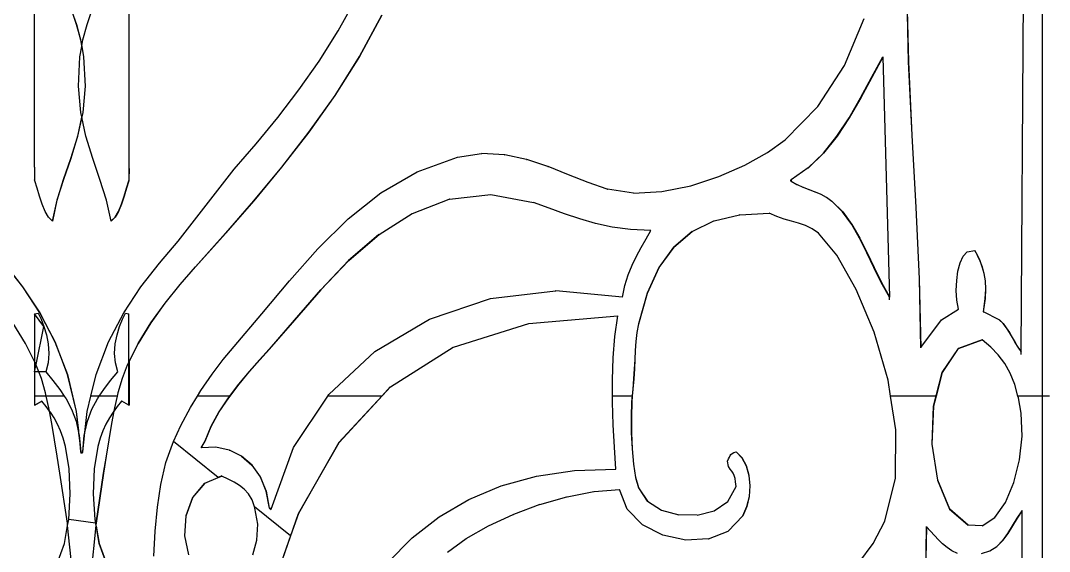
# Model space of a CAD drawing. Header units: inches. Extents: x -343 to 13887, y -13069 to -746.
# Drawn here: x 3685.13 to 3701.13, y -9214.29 to -9206.04 of the extents above; entities that cross this region are included whole.
import ezdxf

# ---------------------------------------------------------------- set-up
doc = ezdxf.new("R2010")
doc.units = ezdxf.units.IN
doc.header["$LTSCALE"] = 17
doc.header["$MEASUREMENT"] = 0
doc.layers.add('OUTLINE', color=1, linetype='Continuous', lineweight=25)

msp = doc.modelspace()

# ---------------------------------------------------------------- linework, layer by layer
for p, q in [((3700.684, -9211.187), (3700.743, -9202.939)), ((3698.905, -9205.552), (3698.932, -9206.686)), ((3698.935, -9206.686), (3698.908, -9205.552)), ((3690.064, -9206.202), (3690.337, -9205.704)), ((3685.341, -9208.317), (3685.341, -9205.771)), ((3685.919, -9205.885), (3685.994, -9206.103)), ((3685.996, -9206.103), (3685.921, -9205.885)), ((3686.161, -9206.103), (3686.236, -9205.885)), ((3686.808, -9205.781), (3686.808, -9208.512)), ((3686.817, -9208.317), (3686.816, -9205.771)), ((3690.743, -9205.96), (3690.394, -9206.6)), ((3690.397, -9206.6), (3690.746, -9205.96)), ((3697.939, -9206.741), (3698.245, -9206.01)), ((3685.994, -9206.103), (3685.996, -9206.103)), ((3685.994, -9206.103), (3686.059, -9206.341)), ((3686.062, -9206.341), (3685.996, -9206.103)), ((3686.096, -9206.341), (3686.161, -9206.103)), ((3689.768, -9206.674), (3690.064, -9206.202)), ((3686.059, -9206.341), (3686.062, -9206.341)), ((3686.059, -9206.341), (3686.077, -9206.446)), ((3686.079, -9206.438), (3686.062, -9206.341)), ((3686.079, -9206.438), (3686.096, -9206.341)), ((3686.049, -9206.608), (3686.077, -9206.446)), ((3686.077, -9206.446), (3686.079, -9206.438)), ((3686.077, -9206.446), (3686.106, -9206.608)), ((3686.025, -9207.064), (3686.049, -9206.608)), ((3686.106, -9206.608), (3686.129, -9207.064)), ((3689.454, -9207.122), (3689.768, -9206.674)), ((3690.394, -9206.6), (3690.013, -9207.205)), ((3690.016, -9207.205), (3690.397, -9206.6)), ((3690.394, -9206.6), (3690.397, -9206.6)), ((3698.36, -9206.926), (3698.534, -9206.608)), ((3698.534, -9206.613), (3698.362, -9206.926)), ((3698.534, -9206.608), (3698.535, -9206.611)), ((3698.535, -9206.611), (3698.534, -9206.613)), ((3698.534, -9206.613), (3698.636, -9210.334)), ((3698.535, -9206.611), (3698.535, -9206.612)), ((3698.932, -9206.686), (3698.935, -9206.686)), ((3698.932, -9206.686), (3698.986, -9207.822)), ((3698.989, -9207.822), (3698.935, -9206.686)), ((3697.522, -9207.377), (3697.939, -9206.741)), ((3698.187, -9207.244), (3698.36, -9206.926)), ((3698.362, -9206.926), (3698.19, -9207.244)), ((3698.36, -9206.926), (3698.362, -9206.926)), ((3686.063, -9207.472), (3686.025, -9207.064)), ((3686.129, -9207.064), (3686.092, -9207.472)), ((3689.126, -9207.549), (3689.454, -9207.122)), ((3690.013, -9207.205), (3689.608, -9207.778)), ((3689.611, -9207.778), (3690.016, -9207.205)), ((3690.013, -9207.205), (3690.016, -9207.205)), ((3698.009, -9207.552), (3698.187, -9207.244)), ((3698.19, -9207.244), (3698.012, -9207.552)), ((3698.187, -9207.244), (3698.19, -9207.244)), ((3686.077, -9207.538), (3686.063, -9207.472)), ((3686.092, -9207.472), (3686.077, -9207.538)), ((3697.018, -9207.894), (3697.522, -9207.377)), ((3686.077, -9207.538), (3686.011, -9207.842)), ((3686.014, -9207.842), (3686.079, -9207.545)), ((3686.079, -9207.545), (3686.077, -9207.538)), ((3686.143, -9207.842), (3686.079, -9207.545)), ((3688.789, -9207.958), (3689.126, -9207.549)), ((3697.819, -9207.842), (3698.009, -9207.552)), ((3698.012, -9207.552), (3697.822, -9207.842)), ((3698.009, -9207.552), (3698.012, -9207.552)), ((3689.608, -9207.778), (3689.185, -9208.323)), ((3689.188, -9208.323), (3689.611, -9207.778)), ((3689.608, -9207.778), (3689.611, -9207.778)), ((3698.986, -9207.822), (3698.989, -9207.822)), ((3698.986, -9207.822), (3699.048, -9208.949)), ((3699.051, -9208.949), (3698.989, -9207.822)), ((3686.011, -9207.842), (3685.906, -9208.186)), ((3685.908, -9208.186), (3686.014, -9207.842)), ((3686.011, -9207.842), (3686.014, -9207.842)), ((3686.249, -9208.186), (3686.143, -9207.842)), ((3688.447, -9208.35), (3688.789, -9207.958)), ((3696.74, -9208.093), (3697.018, -9207.894)), ((3697.61, -9208.106), (3697.819, -9207.842)), ((3697.822, -9207.842), (3697.613, -9208.106)), ((3697.819, -9207.842), (3697.822, -9207.842)), ((3691.923, -9208.164), (3692.295, -9208.11)), ((3692.295, -9208.11), (3692.298, -9208.11)), ((3692.652, -9208.129), (3692.298, -9208.11)), ((3692.652, -9208.129), (3692.655, -9208.129)), ((3692.996, -9208.203), (3692.655, -9208.129)), ((3696.388, -9208.29), (3696.74, -9208.093)), ((3697.375, -9208.333), (3697.61, -9208.106)), ((3697.613, -9208.106), (3697.377, -9208.333)), ((3697.61, -9208.106), (3697.613, -9208.106)), ((3685.906, -9208.186), (3685.793, -9208.513)), ((3685.796, -9208.513), (3685.908, -9208.186)), ((3685.906, -9208.186), (3685.908, -9208.186)), ((3686.361, -9208.513), (3686.249, -9208.186)), ((3691.291, -9208.392), (3691.923, -9208.164)), ((3692.996, -9208.203), (3692.999, -9208.203)), ((3693.326, -9208.313), (3692.999, -9208.203)), ((3695.984, -9208.468), (3696.388, -9208.29)), ((3685.342, -9208.32), (3685.341, -9208.317)), ((3685.342, -9208.32), (3685.342, -9208.52)), ((3686.816, -9208.34), (3686.808, -9208.512)), ((3686.816, -9208.32), (3686.817, -9208.317)), ((3686.816, -9208.34), (3686.816, -9208.32)), ((3686.816, -9208.52), (3686.816, -9208.34)), ((3687.578, -9209.47), (3688.447, -9208.35)), ((3689.185, -9208.323), (3688.752, -9208.845)), ((3688.755, -9208.845), (3689.188, -9208.323)), ((3689.185, -9208.323), (3689.188, -9208.323)), ((3690.728, -9208.719), (3691.291, -9208.392)), ((3693.326, -9208.313), (3693.329, -9208.313)), ((3693.645, -9208.438), (3693.329, -9208.313)), ((3693.645, -9208.438), (3693.648, -9208.438)), ((3693.952, -9208.561), (3693.648, -9208.438)), ((3697.375, -9208.333), (3697.109, -9208.516)), ((3697.375, -9208.333), (3697.377, -9208.333)), ((3685.347, -9208.533), (3685.342, -9208.52)), ((3685.382, -9208.65), (3685.347, -9208.533)), ((3685.793, -9208.513), (3685.692, -9208.834)), ((3685.695, -9208.834), (3685.796, -9208.513)), ((3685.793, -9208.513), (3685.796, -9208.513)), ((3686.463, -9208.834), (3686.361, -9208.513)), ((3686.807, -9208.536), (3686.772, -9208.65)), ((3686.775, -9208.65), (3686.811, -9208.533)), ((3686.807, -9208.536), (3686.808, -9208.533)), ((3686.808, -9208.512), (3686.808, -9208.523)), ((3686.808, -9208.533), (3686.816, -9208.52)), ((3686.808, -9208.523), (3686.808, -9208.533)), ((3686.811, -9208.533), (3686.808, -9208.533)), ((3686.811, -9208.533), (3686.816, -9208.52)), ((3693.952, -9208.561), (3693.955, -9208.561)), ((3694.249, -9208.661), (3693.955, -9208.561)), ((3695.099, -9208.701), (3695.547, -9208.61)), ((3695.547, -9208.61), (3695.984, -9208.468)), ((3697.106, -9208.537), (3697.106, -9208.516)), ((3697.106, -9208.516), (3697.109, -9208.516)), ((3697.106, -9208.537), (3697.109, -9208.537)), ((3697.109, -9208.516), (3697.109, -9208.537)), ((3697.109, -9208.537), (3697.199, -9208.59)), ((3697.199, -9208.59), (3697.202, -9208.59)), ((3697.202, -9208.59), (3697.292, -9208.633)), ((3685.42, -9208.774), (3685.382, -9208.65)), ((3685.461, -9208.896), (3685.42, -9208.774)), ((3686.735, -9208.774), (3686.694, -9208.896)), ((3686.697, -9208.896), (3686.738, -9208.774)), ((3686.772, -9208.65), (3686.735, -9208.774)), ((3686.738, -9208.774), (3686.735, -9208.774)), ((3686.738, -9208.774), (3686.775, -9208.65)), ((3686.775, -9208.65), (3686.772, -9208.65)), ((3690.22, -9209.125), (3690.728, -9208.719)), ((3691.796, -9208.821), (3692.438, -9208.744)), ((3692.438, -9208.744), (3693.101, -9208.869)), ((3694.249, -9208.661), (3694.252, -9208.661)), ((3694.659, -9208.724), (3694.252, -9208.661)), ((3694.659, -9208.724), (3695.099, -9208.701)), ((3697.292, -9208.633), (3697.295, -9208.633)), ((3697.295, -9208.633), (3697.386, -9208.669)), ((3697.386, -9208.669), (3697.389, -9208.669)), ((3697.389, -9208.669), (3697.478, -9208.704)), ((3697.478, -9208.704), (3697.481, -9208.704)), ((3697.481, -9208.704), (3697.569, -9208.742)), ((3697.569, -9208.742), (3697.572, -9208.742)), ((3697.572, -9208.742), (3697.656, -9208.789)), ((3685.506, -9209.008), (3685.461, -9208.896)), ((3685.692, -9208.834), (3685.62, -9209.159)), ((3685.623, -9209.159), (3685.695, -9208.834)), ((3685.692, -9208.834), (3685.695, -9208.834)), ((3686.535, -9209.159), (3686.463, -9208.834)), ((3686.694, -9208.896), (3686.648, -9209.008)), ((3686.651, -9209.008), (3686.697, -9208.896)), ((3686.697, -9208.896), (3686.694, -9208.896)), ((3688.752, -9208.845), (3688.315, -9209.346)), ((3688.318, -9209.346), (3688.755, -9208.845)), ((3688.752, -9208.845), (3688.755, -9208.845)), ((3691.22, -9209.04), (3691.793, -9208.821)), ((3691.796, -9208.821), (3691.793, -9208.821)), ((3693.346, -9208.957), (3693.101, -9208.869)), ((3697.656, -9208.789), (3697.659, -9208.789)), ((3697.659, -9208.789), (3697.739, -9208.848)), ((3697.908, -9209.017), (3697.739, -9208.848)), ((3697.739, -9208.848), (3697.742, -9208.848)), ((3697.742, -9208.848), (3697.911, -9209.017)), ((3685.559, -9209.098), (3685.506, -9209.008)), ((3685.62, -9209.159), (3685.559, -9209.098)), ((3686.537, -9209.159), (3686.599, -9209.098)), ((3686.596, -9209.098), (3686.537, -9209.157)), ((3686.648, -9209.008), (3686.596, -9209.098)), ((3686.599, -9209.098), (3686.596, -9209.098)), ((3686.599, -9209.098), (3686.651, -9209.008)), ((3686.651, -9209.008), (3686.648, -9209.008)), ((3690.701, -9209.368), (3691.217, -9209.04)), ((3691.217, -9209.04), (3691.22, -9209.04)), ((3693.584, -9209.044), (3693.346, -9208.957)), ((3693.821, -9209.125), (3693.584, -9209.044)), ((3695.911, -9209.155), (3696.307, -9209.06)), ((3696.309, -9209.06), (3696.307, -9209.06)), ((3696.309, -9209.06), (3696.767, -9209.035)), ((3696.885, -9209.09), (3696.767, -9209.035)), ((3697, -9209.13), (3696.885, -9209.09)), ((3698.051, -9209.211), (3697.908, -9209.017)), ((3697.908, -9209.017), (3697.911, -9209.017)), ((3697.911, -9209.017), (3698.054, -9209.211)), ((3699.048, -9208.949), (3699.051, -9208.949)), ((3699.048, -9208.949), (3699.1, -9210.055)), ((3699.103, -9210.055), (3699.051, -9208.949)), ((3685.62, -9209.159), (3685.623, -9209.159)), ((3686.537, -9209.157), (3686.535, -9209.159)), ((3686.537, -9209.159), (3686.535, -9209.159)), ((3686.537, -9209.157), (3686.537, -9209.159)), ((3689.751, -9209.588), (3690.22, -9209.125)), ((3694.066, -9209.196), (3693.821, -9209.125)), ((3694.326, -9209.252), (3694.066, -9209.196)), ((3694.61, -9209.29), (3694.326, -9209.252)), ((3695.571, -9209.321), (3695.908, -9209.155)), ((3695.908, -9209.155), (3695.911, -9209.155)), ((3697.114, -9209.162), (3697, -9209.13)), ((3697.225, -9209.192), (3697.114, -9209.162)), ((3697.332, -9209.228), (3697.225, -9209.192)), ((3697.435, -9209.277), (3697.332, -9209.228)), ((3698.174, -9209.424), (3698.051, -9209.211)), ((3698.051, -9209.211), (3698.054, -9209.211)), ((3698.054, -9209.211), (3698.177, -9209.424)), ((3688.315, -9209.346), (3687.845, -9209.868)), ((3687.847, -9209.868), (3688.318, -9209.346)), ((3688.315, -9209.346), (3688.318, -9209.346)), ((3690.698, -9209.368), (3690.227, -9209.774)), ((3690.23, -9209.774), (3690.701, -9209.368)), ((3690.698, -9209.368), (3690.701, -9209.368)), ((3694.927, -9209.304), (3694.61, -9209.29)), ((3694.854, -9209.436), (3694.927, -9209.304)), ((3695.568, -9209.321), (3695.284, -9209.562)), ((3695.287, -9209.562), (3695.571, -9209.321)), ((3695.568, -9209.321), (3695.571, -9209.321)), ((3697.533, -9209.346), (3697.435, -9209.277)), ((3697.821, -9209.689), (3697.533, -9209.346)), ((3698.287, -9209.65), (3698.174, -9209.424)), ((3698.174, -9209.424), (3698.177, -9209.424)), ((3698.177, -9209.424), (3698.29, -9209.65)), ((3687.284, -9209.813), (3687.578, -9209.47)), ((3694.705, -9209.703), (3694.779, -9209.568)), ((3694.779, -9209.568), (3694.854, -9209.436)), ((3695.284, -9209.562), (3695.052, -9209.88)), ((3695.055, -9209.88), (3695.287, -9209.562)), ((3695.284, -9209.562), (3695.287, -9209.562)), ((3689.309, -9210.088), (3689.751, -9209.588)), ((3694.636, -9209.845), (3694.705, -9209.703)), ((3698.121, -9210.22), (3697.821, -9209.689)), ((3698.396, -9209.882), (3698.287, -9209.65)), ((3698.287, -9209.65), (3698.29, -9209.65)), ((3698.29, -9209.65), (3698.399, -9209.882)), ((3699.737, -9209.808), (3699.784, -9209.704)), ((3699.784, -9209.704), (3699.845, -9209.636)), ((3699.845, -9209.636), (3699.963, -9209.615)), ((3699.963, -9209.615), (3699.966, -9209.615)), ((3699.963, -9209.615), (3700.003, -9209.691)), ((3700.006, -9209.691), (3699.966, -9209.615)), ((3700.003, -9209.691), (3700.006, -9209.691)), ((3700.003, -9209.691), (3700.043, -9209.775)), ((3700.046, -9209.775), (3700.006, -9209.691)), ((3684.871, -9209.813), (3685.157, -9210.181)), ((3685.16, -9210.181), (3684.873, -9209.813)), ((3686.997, -9210.181), (3687.284, -9209.813)), ((3687.845, -9209.868), (3687.604, -9210.144)), ((3687.607, -9210.144), (3687.847, -9209.868)), ((3687.845, -9209.868), (3687.847, -9209.868)), ((3690.227, -9209.774), (3689.793, -9210.227)), ((3689.795, -9210.227), (3690.23, -9209.774)), ((3690.227, -9209.774), (3690.23, -9209.774)), ((3694.573, -9209.996), (3694.636, -9209.845)), ((3695.052, -9209.88), (3694.87, -9210.277)), ((3694.873, -9210.277), (3695.055, -9209.88)), ((3695.052, -9209.88), (3695.055, -9209.88)), ((3698.51, -9210.115), (3698.396, -9209.882)), ((3698.396, -9209.882), (3698.399, -9209.882)), ((3698.399, -9209.882), (3698.513, -9210.115)), ((3699.703, -9209.938), (3699.737, -9209.808)), ((3700.043, -9209.775), (3700.046, -9209.775)), ((3700.043, -9209.775), (3700.079, -9209.869)), ((3700.081, -9209.869), (3700.046, -9209.775)), ((3700.079, -9209.869), (3700.081, -9209.869)), ((3700.079, -9209.869), (3700.107, -9209.974)), ((3700.11, -9209.974), (3700.081, -9209.869)), ((3694.522, -9210.161), (3694.573, -9209.996)), ((3699.1, -9210.055), (3699.103, -9210.055)), ((3699.1, -9210.055), (3699.123, -9211.129)), ((3699.126, -9211.126), (3699.103, -9210.055)), ((3699.683, -9210.085), (3699.703, -9209.938)), ((3700.107, -9209.974), (3700.11, -9209.974)), ((3700.107, -9209.974), (3700.127, -9210.09)), ((3700.129, -9210.09), (3700.11, -9209.974)), ((3685.157, -9210.181), (3685.425, -9210.585)), ((3685.16, -9210.181), (3685.157, -9210.181)), ((3685.428, -9210.585), (3685.16, -9210.181)), ((3686.73, -9210.585), (3686.997, -9210.181)), ((3687.604, -9210.144), (3687.371, -9210.434)), ((3687.373, -9210.434), (3687.607, -9210.144)), ((3687.604, -9210.144), (3687.607, -9210.144)), ((3688.879, -9210.601), (3689.309, -9210.088)), ((3694.485, -9210.341), (3694.522, -9210.161)), ((3698.398, -9210.885), (3698.121, -9210.22)), ((3698.636, -9210.339), (3698.51, -9210.115)), ((3698.51, -9210.115), (3698.513, -9210.115)), ((3698.513, -9210.115), (3698.636, -9210.334)), ((3699.677, -9210.239), (3699.683, -9210.085)), ((3700.133, -9210.219), (3700.125, -9210.362)), ((3700.127, -9210.09), (3700.129, -9210.09)), ((3700.127, -9210.09), (3700.133, -9210.219)), ((3700.128, -9210.362), (3700.136, -9210.219)), ((3700.136, -9210.219), (3700.129, -9210.09)), ((3700.133, -9210.219), (3700.136, -9210.219)), ((3689.793, -9210.227), (3689.384, -9210.697)), ((3689.387, -9210.697), (3689.795, -9210.227)), ((3689.793, -9210.227), (3689.795, -9210.227)), ((3691.486, -9210.682), (3692.434, -9210.364)), ((3692.434, -9210.364), (3693.445, -9210.245)), ((3693.445, -9210.245), (3693.448, -9210.245)), ((3693.448, -9210.245), (3693.446, -9210.245)), ((3694.485, -9210.341), (3693.448, -9210.245)), ((3694.87, -9210.277), (3694.735, -9210.756)), ((3694.738, -9210.756), (3694.873, -9210.277)), ((3694.87, -9210.277), (3694.873, -9210.277)), ((3698.636, -9210.334), (3698.636, -9210.339)), ((3698.637, -9210.341), (3698.636, -9210.339)), ((3698.637, -9210.383), (3698.637, -9210.341)), ((3699.687, -9210.389), (3699.677, -9210.239)), ((3700.125, -9210.362), (3700.095, -9210.569)), ((3700.098, -9210.569), (3700.128, -9210.362)), ((3700.125, -9210.362), (3700.128, -9210.362)), ((3687.371, -9210.434), (3687.151, -9210.738)), ((3687.154, -9210.738), (3687.373, -9210.434)), ((3687.371, -9210.434), (3687.373, -9210.434)), ((3699.447, -9210.694), (3699.712, -9210.528)), ((3699.712, -9210.528), (3699.687, -9210.389)), ((3685.489, -9210.798), (3685.342, -9210.599)), ((3685.342, -9210.599), (3685.342, -9211.34)), ((3685.342, -9210.599), (3685.348, -9210.599)), ((3685.348, -9210.599), (3685.399, -9210.59)), ((3685.399, -9210.59), (3685.445, -9210.683)), ((3685.428, -9210.585), (3685.425, -9210.585)), ((3685.425, -9210.585), (3685.661, -9211.036)), ((3685.664, -9211.036), (3685.428, -9210.585)), ((3685.445, -9210.683), (3685.489, -9210.798)), ((3686.494, -9211.036), (3686.73, -9210.585)), ((3686.665, -9210.798), (3686.71, -9210.683)), ((3686.71, -9210.683), (3686.756, -9210.59)), ((3686.756, -9210.59), (3686.807, -9210.599)), ((3686.807, -9211.351), (3686.807, -9210.599)), ((3688.447, -9211.108), (3688.879, -9210.601)), ((3689.384, -9210.697), (3688.992, -9211.15)), ((3688.995, -9211.15), (3689.387, -9210.697)), ((3689.384, -9210.697), (3689.387, -9210.697)), ((3690.637, -9211.184), (3691.486, -9210.682)), ((3693.031, -9210.752), (3694.412, -9210.632)), ((3694.369, -9210.951), (3694.412, -9210.632)), ((3699.126, -9211.126), (3699.447, -9210.694)), ((3700.095, -9210.569), (3700.098, -9210.569)), ((3700.346, -9210.694), (3700.098, -9210.569)), ((3700.346, -9210.694), (3700.348, -9210.694)), ((3700.346, -9210.694), (3700.404, -9210.753)), ((3700.407, -9210.753), (3700.348, -9210.694)), ((3685.202, -9211.059), (3685.004, -9210.738)), ((3685.366, -9211.388), (3685.489, -9210.798)), ((3685.489, -9210.798), (3685.528, -9210.928)), ((3686.627, -9210.928), (3686.665, -9210.798)), ((3687.151, -9210.738), (3686.953, -9211.059)), ((3686.955, -9211.059), (3687.154, -9210.738)), ((3687.151, -9210.738), (3687.154, -9210.738)), ((3691.857, -9211.121), (3693.028, -9210.752)), ((3693.031, -9210.752), (3693.028, -9210.752)), ((3694.735, -9210.756), (3694.71, -9210.893)), ((3694.713, -9210.893), (3694.738, -9210.756)), ((3694.735, -9210.756), (3694.738, -9210.756)), ((3700.404, -9210.753), (3700.407, -9210.753)), ((3700.404, -9210.753), (3700.455, -9210.82)), ((3700.458, -9210.82), (3700.407, -9210.753)), ((3700.455, -9210.82), (3700.458, -9210.82)), ((3700.455, -9210.82), (3700.502, -9210.892)), ((3700.505, -9210.892), (3700.458, -9210.82)), ((3685.528, -9210.928), (3685.555, -9211.069)), ((3686.599, -9211.069), (3686.627, -9210.928)), ((3694.343, -9211.284), (3694.369, -9210.951)), ((3694.71, -9210.893), (3694.695, -9211.031)), ((3694.698, -9211.031), (3694.713, -9210.893)), ((3694.71, -9210.893), (3694.713, -9210.893)), ((3698.615, -9211.631), (3698.398, -9210.885)), ((3700.081, -9211.005), (3699.71, -9211.139)), ((3699.71, -9211.139), (3700.081, -9211.006)), ((3700.081, -9211.006), (3700.081, -9211.005)), ((3700.213, -9211.119), (3700.081, -9211.006)), ((3700.502, -9210.892), (3700.505, -9210.892)), ((3700.502, -9210.892), (3700.546, -9210.968)), ((3700.549, -9210.968), (3700.505, -9210.892)), ((3700.546, -9210.968), (3700.59, -9211.045)), ((3700.546, -9210.968), (3700.549, -9210.968)), ((3700.593, -9211.045), (3700.549, -9210.968)), ((3685.342, -9211.34), (3685.202, -9211.059)), ((3685.555, -9211.069), (3685.566, -9211.215)), ((3685.664, -9211.036), (3685.661, -9211.036)), ((3685.661, -9211.036), (3685.854, -9211.543)), ((3685.856, -9211.543), (3685.664, -9211.036)), ((3686.301, -9211.543), (3686.494, -9211.036)), ((3686.589, -9211.215), (3686.599, -9211.069)), ((3686.816, -9211.34), (3686.955, -9211.059)), ((3686.953, -9211.059), (3686.816, -9211.334)), ((3686.953, -9211.059), (3686.955, -9211.059)), ((3688.278, -9211.311), (3688.447, -9211.108)), ((3688.992, -9211.15), (3688.844, -9211.316)), ((3688.846, -9211.316), (3688.995, -9211.15)), ((3688.992, -9211.15), (3688.995, -9211.15)), ((3689.92, -9211.854), (3690.637, -9211.184)), ((3690.877, -9211.737), (3691.854, -9211.121)), ((3691.854, -9211.121), (3691.857, -9211.121)), ((3694.685, -9211.169), (3694.678, -9211.311)), ((3694.681, -9211.311), (3694.688, -9211.169)), ((3694.695, -9211.031), (3694.685, -9211.169)), ((3694.685, -9211.169), (3694.688, -9211.169)), ((3694.688, -9211.169), (3694.698, -9211.031)), ((3694.695, -9211.031), (3694.698, -9211.031)), ((3699.123, -9211.129), (3699.126, -9211.126)), ((3699.707, -9211.139), (3699.456, -9211.512)), ((3699.459, -9211.512), (3699.71, -9211.139)), ((3699.71, -9211.139), (3699.707, -9211.139)), ((3700.329, -9211.24), (3700.213, -9211.119)), ((3700.59, -9211.045), (3700.593, -9211.045)), ((3700.59, -9211.045), (3700.635, -9211.12)), ((3700.638, -9211.12), (3700.593, -9211.045)), ((3700.635, -9211.12), (3700.638, -9211.12)), ((3700.635, -9211.12), (3700.684, -9211.191)), ((3700.684, -9211.187), (3700.638, -9211.12)), ((3685.342, -9211.34), (3685.342, -9211.503)), ((3685.366, -9211.388), (3685.342, -9211.34)), ((3685.566, -9211.215), (3685.555, -9211.362)), ((3686.6, -9211.362), (3686.589, -9211.215)), ((3686.816, -9211.334), (3686.807, -9211.351)), ((3686.807, -9211.357), (3686.816, -9211.34)), ((3686.816, -9211.334), (3686.816, -9211.34)), ((3686.816, -9211.34), (3686.816, -9211.503)), ((3688.104, -9211.539), (3688.278, -9211.311)), ((3688.844, -9211.316), (3688.683, -9211.498)), ((3688.686, -9211.498), (3688.846, -9211.316)), ((3688.844, -9211.316), (3688.846, -9211.316)), ((3694.332, -9211.626), (3694.343, -9211.284)), ((3694.678, -9211.311), (3694.671, -9211.457)), ((3694.674, -9211.457), (3694.681, -9211.311)), ((3694.678, -9211.311), (3694.681, -9211.311)), ((3700.43, -9211.373), (3700.329, -9211.24)), ((3700.684, -9211.191), (3700.684, -9211.187)), ((3700.684, -9211.233), (3700.684, -9211.191)), ((3685.342, -9211.503), (3685.366, -9211.388)), ((3685.342, -9211.503), (3685.342, -9211.878)), ((3685.411, -9211.503), (3685.342, -9211.503)), ((3685.371, -9211.399), (3685.366, -9211.388)), ((3685.411, -9211.503), (3685.371, -9211.399)), ((3685.517, -9211.503), (3685.411, -9211.503)), ((3685.451, -9211.608), (3685.411, -9211.503)), ((3685.555, -9211.362), (3685.517, -9211.503)), ((3685.517, -9211.503), (3685.629, -9211.639)), ((3686.526, -9211.639), (3686.638, -9211.503)), ((3686.638, -9211.503), (3686.6, -9211.362)), ((3686.783, -9211.399), (3686.704, -9211.608)), ((3686.807, -9211.351), (3686.783, -9211.399)), ((3686.807, -9211.357), (3686.807, -9211.351)), ((3686.807, -9211.462), (3686.807, -9211.357)), ((3686.816, -9211.503), (3686.807, -9211.462)), ((3686.807, -9211.503), (3686.807, -9211.462)), ((3686.807, -9211.503), (3686.816, -9211.503)), ((3686.807, -9211.878), (3686.807, -9211.503)), ((3686.816, -9211.503), (3686.816, -9211.878)), ((3688.683, -9211.498), (3688.518, -9211.695)), ((3688.521, -9211.695), (3688.686, -9211.498)), ((3688.683, -9211.498), (3688.686, -9211.498)), ((3694.671, -9211.457), (3694.662, -9211.61)), ((3694.665, -9211.61), (3694.674, -9211.457)), ((3694.671, -9211.457), (3694.674, -9211.457)), ((3700.516, -9211.524), (3700.43, -9211.373)), ((3685.515, -9211.83), (3685.451, -9211.608)), ((3685.629, -9211.639), (3685.736, -9211.775)), ((3685.856, -9211.543), (3685.854, -9211.543)), ((3685.854, -9211.543), (3685.992, -9212.117)), ((3685.995, -9212.117), (3685.856, -9211.543)), ((3686.22, -9211.878), (3686.301, -9211.543)), ((3686.419, -9211.775), (3686.526, -9211.639)), ((3686.704, -9211.608), (3686.639, -9211.83)), ((3687.931, -9211.79), (3688.104, -9211.539)), ((3694.333, -9211.878), (3694.332, -9211.626)), ((3694.662, -9211.61), (3694.647, -9211.772)), ((3694.65, -9211.772), (3694.665, -9211.61)), ((3694.662, -9211.61), (3694.665, -9211.61)), ((3698.655, -9211.878), (3698.615, -9211.631)), ((3699.324, -9212.037), (3699.459, -9211.512)), ((3699.456, -9211.512), (3699.362, -9211.878)), ((3699.456, -9211.512), (3699.459, -9211.512)), ((3700.587, -9211.699), (3700.516, -9211.524)), ((3685.736, -9211.775), (3685.805, -9211.878)), ((3686.35, -9211.878), (3686.419, -9211.775)), ((3687.878, -9211.878), (3687.931, -9211.79)), ((3688.361, -9211.904), (3688.521, -9211.695)), ((3688.518, -9211.695), (3688.378, -9211.878)), ((3688.518, -9211.695), (3688.521, -9211.695)), ((3690.08, -9212.599), (3690.877, -9211.737)), ((3690.875, -9211.737), (3690.744, -9211.878)), ((3690.875, -9211.737), (3690.877, -9211.737)), ((3694.634, -9211.969), (3694.65, -9211.772)), ((3694.647, -9211.772), (3694.638, -9211.878)), ((3694.647, -9211.772), (3694.65, -9211.772)), ((3700.635, -9211.878), (3700.587, -9211.699)), ((3685.342, -9211.878), (3685.342, -9212.021)), ((3685.526, -9211.878), (3685.342, -9211.878)), ((3685.458, -9211.959), (3685.35, -9212.018)), ((3685.35, -9212.018), (3685.459, -9211.96)), ((3685.459, -9211.96), (3685.458, -9211.959)), ((3685.526, -9212.043), (3685.459, -9211.96)), ((3685.526, -9211.878), (3685.515, -9211.83)), ((3685.805, -9211.878), (3685.526, -9211.878)), ((3685.568, -9212.063), (3685.526, -9211.878)), ((3685.805, -9211.878), (3685.834, -9211.921)), ((3685.834, -9211.921), (3685.919, -9212.082)), ((3686.163, -9212.117), (3686.22, -9211.878)), ((3686.35, -9211.878), (3686.22, -9211.878)), ((3686.235, -9212.082), (3686.321, -9211.921)), ((3686.321, -9211.921), (3686.35, -9211.878)), ((3686.628, -9211.878), (3686.35, -9211.878)), ((3686.628, -9211.878), (3686.586, -9212.063)), ((3686.639, -9211.83), (3686.628, -9211.878)), ((3686.697, -9211.959), (3686.629, -9212.043)), ((3686.631, -9212.043), (3686.699, -9211.96)), ((3686.699, -9211.96), (3686.697, -9211.959)), ((3686.807, -9212.018), (3686.699, -9211.96)), ((3686.807, -9211.878), (3686.816, -9211.878)), ((3686.807, -9212.016), (3686.807, -9211.878)), ((3686.816, -9211.878), (3686.816, -9212.021)), ((3687.767, -9212.057), (3687.878, -9211.878)), ((3688.378, -9211.878), (3687.878, -9211.878)), ((3688.358, -9211.904), (3688.211, -9212.123)), ((3688.214, -9212.123), (3688.361, -9211.904)), ((3688.378, -9211.878), (3688.358, -9211.904)), ((3688.358, -9211.904), (3688.361, -9211.904)), ((3689.37, -9212.678), (3689.904, -9211.878)), ((3689.904, -9211.878), (3689.92, -9211.854)), ((3690.744, -9211.878), (3689.904, -9211.878)), ((3690.744, -9211.878), (3690.077, -9212.599)), ((3694.638, -9211.878), (3694.333, -9211.878)), ((3694.333, -9211.975), (3694.333, -9211.878)), ((3694.343, -9212.326), (3694.333, -9211.975)), ((3694.631, -9211.969), (3694.624, -9212.2)), ((3694.627, -9212.2), (3694.634, -9211.969)), ((3694.638, -9211.878), (3694.631, -9211.969)), ((3694.631, -9211.969), (3694.634, -9211.969)), ((3698.739, -9212.405), (3698.655, -9211.878)), ((3699.362, -9211.878), (3698.655, -9211.878)), ((3699.362, -9211.878), (3699.321, -9212.037)), ((3700.643, -9211.904), (3700.635, -9211.878)), ((3701.125, -9211.878), (3700.635, -9211.878)), ((3700.684, -9212.145), (3700.643, -9211.904)), ((3685.35, -9212.018), (3685.342, -9212.021)), ((3685.35, -9212.018), (3685.35, -9212.016)), ((3685.578, -9212.113), (3685.526, -9212.043)), ((3685.578, -9212.113), (3685.568, -9212.063)), ((3685.589, -9212.128), (3685.578, -9212.113)), ((3685.614, -9212.306), (3685.578, -9212.113)), ((3685.648, -9212.218), (3685.589, -9212.128)), ((3685.919, -9212.082), (3685.988, -9212.268)), ((3685.995, -9212.117), (3685.992, -9212.117)), ((3685.992, -9212.117), (3686.025, -9212.421)), ((3686.031, -9212.446), (3685.995, -9212.117)), ((3686.127, -9212.446), (3686.163, -9212.117)), ((3686.166, -9212.268), (3686.235, -9212.082)), ((3686.565, -9212.128), (3686.507, -9212.218)), ((3686.577, -9212.113), (3686.541, -9212.306)), ((3686.544, -9212.306), (3686.58, -9212.113)), ((3686.577, -9212.113), (3686.565, -9212.128)), ((3686.586, -9212.063), (3686.577, -9212.113)), ((3686.581, -9212.107), (3686.577, -9212.113)), ((3686.58, -9212.113), (3686.631, -9212.043)), ((3686.58, -9212.113), (3686.581, -9212.107)), ((3686.629, -9212.043), (3686.581, -9212.107)), ((3686.631, -9212.043), (3686.629, -9212.043)), ((3686.807, -9212.016), (3686.816, -9212.021)), ((3686.807, -9212.018), (3686.807, -9212.016)), ((3686.807, -9212.018), (3686.816, -9212.021)), ((3687.617, -9212.337), (3687.767, -9212.057)), ((3688.211, -9212.123), (3688.086, -9212.349)), ((3688.089, -9212.349), (3688.214, -9212.123)), ((3688.211, -9212.123), (3688.214, -9212.123)), ((3699.321, -9212.037), (3699.299, -9212.625)), ((3699.302, -9212.625), (3699.324, -9212.037)), ((3699.321, -9212.037), (3699.324, -9212.037)), ((3700.7, -9212.5), (3700.684, -9212.145)), ((3685.655, -9212.557), (3685.614, -9212.306)), ((3685.701, -9212.314), (3685.648, -9212.218)), ((3685.988, -9212.268), (3686.028, -9212.446)), ((3686.127, -9212.446), (3686.166, -9212.268)), ((3686.507, -9212.218), (3686.454, -9212.314)), ((3686.541, -9212.306), (3686.499, -9212.557)), ((3686.502, -9212.557), (3686.544, -9212.306)), ((3686.541, -9212.306), (3686.544, -9212.306)), ((3694.624, -9212.2), (3694.627, -9212.2)), ((3694.624, -9212.2), (3694.626, -9212.448)), ((3694.628, -9212.448), (3694.627, -9212.2)), ((3685.748, -9212.419), (3685.701, -9212.314)), ((3685.79, -9212.534), (3685.748, -9212.419)), ((3686.031, -9212.446), (3686.025, -9212.421)), ((3686.025, -9212.421), (3686.028, -9212.446)), ((3686.028, -9212.446), (3686.034, -9212.472)), ((3686.028, -9212.446), (3686.062, -9212.747)), ((3686.04, -9212.487), (3686.031, -9212.446)), ((3686.034, -9212.472), (3686.031, -9212.446)), ((3686.093, -9212.747), (3686.127, -9212.446)), ((3686.117, -9212.487), (3686.127, -9212.446)), ((3686.406, -9212.419), (3686.364, -9212.534)), ((3686.454, -9212.314), (3686.406, -9212.419)), ((3687.506, -9212.585), (3687.617, -9212.337)), ((3688.086, -9212.349), (3687.991, -9212.581)), ((3687.994, -9212.581), (3688.089, -9212.349)), ((3688.086, -9212.349), (3688.089, -9212.349)), ((3694.36, -9212.674), (3694.343, -9212.326)), ((3694.626, -9212.448), (3694.628, -9212.448)), ((3694.626, -9212.448), (3694.637, -9212.699)), ((3694.64, -9212.699), (3694.628, -9212.448)), ((3698.734, -9213.154), (3698.739, -9212.405)), ((3685.696, -9212.815), (3685.655, -9212.557)), ((3685.826, -9212.664), (3685.79, -9212.534)), ((3686.034, -9212.472), (3686.037, -9212.487)), ((3686.037, -9212.487), (3686.04, -9212.487)), ((3686.037, -9212.487), (3686.062, -9212.747)), ((3686.065, -9212.747), (3686.04, -9212.487)), ((3686.093, -9212.747), (3686.117, -9212.487)), ((3686.364, -9212.534), (3686.328, -9212.664)), ((3686.499, -9212.557), (3686.459, -9212.815)), ((3686.462, -9212.815), (3686.502, -9212.557)), ((3686.499, -9212.557), (3686.502, -9212.557)), ((3687.387, -9212.913), (3687.488, -9212.624)), ((3687.488, -9212.624), (3687.506, -9212.585)), ((3688.2, -9213.144), (3687.506, -9212.585)), ((3687.991, -9212.581), (3687.932, -9212.685)), ((3687.935, -9212.684), (3687.994, -9212.581)), ((3687.991, -9212.581), (3687.994, -9212.581)), ((3690.077, -9212.599), (3689.447, -9213.705)), ((3689.45, -9213.705), (3690.08, -9212.599)), ((3690.077, -9212.599), (3690.08, -9212.599)), ((3699.299, -9212.625), (3699.385, -9213.188)), ((3699.299, -9212.625), (3699.302, -9212.625)), ((3699.388, -9213.188), (3699.302, -9212.625)), ((3700.661, -9212.869), (3700.7, -9212.5)), ((3685.882, -9213.007), (3685.826, -9212.664)), ((3686.062, -9212.747), (3686.065, -9212.747)), ((3686.062, -9212.747), (3686.063, -9212.768)), ((3686.063, -9212.768), (3686.079, -9212.757)), ((3686.064, -9212.749), (3686.065, -9212.747)), ((3686.079, -9212.757), (3686.065, -9212.747)), ((3686.079, -9212.757), (3686.093, -9212.747)), ((3686.079, -9212.757), (3686.091, -9212.768)), ((3686.091, -9212.768), (3686.093, -9212.747)), ((3686.328, -9212.664), (3686.273, -9213.007)), ((3687.932, -9212.685), (3687.935, -9212.684)), ((3688.162, -9212.675), (3687.935, -9212.684)), ((3688.37, -9212.719), (3688.162, -9212.675)), ((3688.37, -9212.719), (3688.373, -9212.719)), ((3688.56, -9212.812), (3688.373, -9212.719)), ((3689.022, -9213.637), (3689.37, -9212.678)), ((3694.382, -9213.016), (3694.36, -9212.674)), ((3694.637, -9212.699), (3694.64, -9212.699)), ((3694.637, -9212.699), (3694.659, -9212.936)), ((3694.662, -9212.936), (3694.64, -9212.699)), ((3696.16, -9212.804), (3696.173, -9212.786)), ((3696.173, -9212.786), (3696.191, -9212.771)), ((3696.191, -9212.771), (3696.216, -9212.758)), ((3696.216, -9212.758), (3696.252, -9212.747)), ((3696.252, -9212.747), (3696.255, -9212.747)), ((3696.252, -9212.747), (3696.343, -9212.839)), ((3696.346, -9212.839), (3696.255, -9212.747)), ((3685.739, -9213.079), (3685.696, -9212.815)), ((3686.459, -9212.815), (3686.415, -9213.079)), ((3686.418, -9213.079), (3686.462, -9212.815)), ((3686.459, -9212.815), (3686.462, -9212.815)), ((3687.307, -9213.251), (3687.387, -9212.913)), ((3688.56, -9212.812), (3688.562, -9212.812)), ((3688.56, -9212.812), (3688.722, -9212.952)), ((3688.725, -9212.952), (3688.562, -9212.812)), ((3694.659, -9212.936), (3694.662, -9212.936)), ((3694.659, -9212.936), (3694.691, -9213.144)), ((3694.694, -9213.144), (3694.662, -9212.936)), ((3696.119, -9212.892), (3696.135, -9212.856)), ((3696.134, -9212.975), (3696.119, -9212.892)), ((3696.135, -9212.856), (3696.148, -9212.828)), ((3696.148, -9212.828), (3696.16, -9212.804)), ((3696.343, -9212.839), (3696.41, -9212.963)), ((3696.343, -9212.839), (3696.346, -9212.839)), ((3696.413, -9212.963), (3696.346, -9212.839)), ((3700.574, -9213.222), (3700.661, -9212.869)), ((3685.854, -9213.856), (3685.739, -9213.079)), ((3685.898, -9213.396), (3685.882, -9213.007)), ((3686.273, -9213.007), (3686.256, -9213.396)), ((3686.415, -9213.079), (3686.3, -9213.856)), ((3686.303, -9213.856), (3686.418, -9213.079)), ((3686.415, -9213.079), (3686.418, -9213.079)), ((3688.722, -9212.952), (3688.852, -9213.135)), ((3688.722, -9212.952), (3688.725, -9212.952)), ((3688.855, -9213.135), (3688.725, -9212.952)), ((3693.148, -9213.124), (3693.741, -9213.037)), ((3693.741, -9213.037), (3694.382, -9213.016)), ((3696.16, -9213.014), (3696.134, -9212.975)), ((3696.184, -9213.048), (3696.16, -9213.014)), ((3696.205, -9213.079), (3696.184, -9213.048)), ((3696.222, -9213.114), (3696.205, -9213.079)), ((3696.41, -9212.963), (3696.452, -9213.111)), ((3696.41, -9212.963), (3696.413, -9212.963)), ((3696.455, -9213.111), (3696.413, -9212.963)), ((3687.254, -9213.607), (3687.307, -9213.251)), ((3687.989, -9213.233), (3687.802, -9213.453)), ((3687.805, -9213.453), (3687.992, -9213.233)), ((3687.992, -9213.233), (3687.989, -9213.233)), ((3687.992, -9213.233), (3688.2, -9213.144)), ((3688.256, -9213.12), (3688.2, -9213.144)), ((3688.2, -9213.144), (3688.257, -9213.121)), ((3688.257, -9213.121), (3688.256, -9213.12)), ((3688.356, -9213.172), (3688.257, -9213.121)), ((3688.448, -9213.219), (3688.356, -9213.172)), ((3688.531, -9213.267), (3688.448, -9213.219)), ((3688.852, -9213.135), (3688.944, -9213.358)), ((3688.852, -9213.135), (3688.855, -9213.135)), ((3688.946, -9213.358), (3688.855, -9213.135)), ((3692.6, -9213.274), (3693.148, -9213.124)), ((3694.691, -9213.144), (3694.694, -9213.144)), ((3694.691, -9213.144), (3694.735, -9213.307)), ((3694.738, -9213.307), (3694.694, -9213.144)), ((3696.236, -9213.157), (3696.222, -9213.114)), ((3696.246, -9213.213), (3696.236, -9213.157)), ((3696.252, -9213.286), (3696.246, -9213.213)), ((3696.452, -9213.111), (3696.455, -9213.111)), ((3696.452, -9213.111), (3696.468, -9213.272)), ((3696.47, -9213.272), (3696.455, -9213.111)), ((3698.564, -9213.825), (3698.734, -9213.154)), ((3699.385, -9213.188), (3699.388, -9213.188)), ((3699.385, -9213.188), (3699.573, -9213.638)), ((3699.576, -9213.638), (3699.388, -9213.188)), ((3700.444, -9213.531), (3700.574, -9213.222)), ((3685.874, -9213.796), (3685.898, -9213.396)), ((3686.256, -9213.396), (3686.28, -9213.796)), ((3688.605, -9213.325), (3688.531, -9213.267)), ((3688.67, -9213.398), (3688.605, -9213.325)), ((3688.725, -9213.493), (3688.67, -9213.398)), ((3688.944, -9213.358), (3688.946, -9213.358)), ((3688.944, -9213.358), (3688.992, -9213.618)), ((3688.995, -9213.618), (3688.946, -9213.358)), ((3692.097, -9213.485), (3692.6, -9213.274)), ((3693.625, -9213.446), (3694.041, -9213.364)), ((3694.041, -9213.364), (3694.044, -9213.364)), ((3694.044, -9213.364), (3694.441, -9213.328)), ((3694.561, -9213.638), (3694.441, -9213.328)), ((3694.735, -9213.307), (3694.873, -9213.51)), ((3694.735, -9213.307), (3694.738, -9213.307)), ((3694.875, -9213.51), (3694.738, -9213.307)), ((3696.124, -9213.515), (3696.252, -9213.286)), ((3696.468, -9213.272), (3696.457, -9213.438)), ((3696.46, -9213.438), (3696.47, -9213.272)), ((3696.468, -9213.272), (3696.47, -9213.272)), ((3687.802, -9213.453), (3687.697, -9213.739)), ((3687.7, -9213.739), (3687.805, -9213.453)), ((3687.802, -9213.453), (3687.805, -9213.453)), ((3688.764, -9213.599), (3688.725, -9213.493)), ((3691.636, -9213.756), (3692.097, -9213.485)), ((3693.2, -9213.565), (3692.791, -9213.717)), ((3693.2, -9213.565), (3693.203, -9213.565)), ((3693.203, -9213.565), (3693.622, -9213.446)), ((3693.622, -9213.446), (3693.625, -9213.446)), ((3694.873, -9213.51), (3694.875, -9213.51)), ((3694.875, -9213.51), (3695.093, -9213.651)), ((3695.911, -9213.662), (3696.124, -9213.515)), ((3696.457, -9213.438), (3696.42, -9213.597)), ((3696.422, -9213.597), (3696.46, -9213.438)), ((3696.457, -9213.438), (3696.46, -9213.438)), ((3700.278, -9213.764), (3700.444, -9213.531)), ((3687.221, -9213.979), (3687.254, -9213.607)), ((3687.697, -9213.739), (3687.675, -9214.05)), ((3687.678, -9214.05), (3687.7, -9213.739)), ((3687.697, -9213.739), (3687.7, -9213.739)), ((3689.326, -9214.051), (3688.764, -9213.599)), ((3688.771, -9213.618), (3688.764, -9213.599)), ((3688.813, -9213.868), (3688.771, -9213.618)), ((3688.975, -9215.055), (3689.45, -9213.705)), ((3688.992, -9213.618), (3688.995, -9213.618)), ((3689.022, -9213.637), (3688.995, -9213.618)), ((3688.995, -9213.618), (3689.022, -9213.639)), ((3689.022, -9213.639), (3689.022, -9213.637)), ((3689.447, -9213.705), (3689.326, -9214.051)), ((3689.447, -9213.705), (3689.45, -9213.705)), ((3692.404, -9213.894), (3692.788, -9213.717)), ((3692.788, -9213.717), (3692.791, -9213.717)), ((3694.799, -9213.878), (3694.561, -9213.638)), ((3695.093, -9213.651), (3695.095, -9213.651)), ((3695.095, -9213.651), (3695.361, -9213.726)), ((3695.361, -9213.726), (3695.364, -9213.726)), ((3695.646, -9213.731), (3695.364, -9213.726)), ((3695.646, -9213.731), (3695.911, -9213.662)), ((3696.355, -9213.742), (3696.129, -9213.976)), ((3696.132, -9213.976), (3696.358, -9213.742)), ((3696.42, -9213.597), (3696.355, -9213.742)), ((3696.355, -9213.742), (3696.358, -9213.742)), ((3696.358, -9213.742), (3696.422, -9213.597)), ((3696.42, -9213.597), (3696.422, -9213.597)), ((3699.573, -9213.638), (3699.86, -9213.887)), ((3699.573, -9213.638), (3699.576, -9213.638)), ((3699.862, -9213.887), (3699.576, -9213.638)), ((3700.699, -9213.659), (3700.622, -9213.776)), ((3700.625, -9213.776), (3700.699, -9213.664)), ((3700.699, -9213.664), (3700.699, -9213.659)), ((3700.699, -9219.941), (3700.699, -9213.664)), ((3685.807, -9214.17), (3685.858, -9213.889)), ((3685.858, -9213.889), (3685.854, -9213.856)), ((3685.858, -9213.889), (3685.874, -9213.796)), ((3685.927, -9214.565), (3685.858, -9213.889)), ((3686.291, -9213.855), (3685.874, -9213.796)), ((3686.297, -9213.889), (3686.217, -9214.669)), ((3686.28, -9213.796), (3686.291, -9213.855)), ((3686.3, -9213.856), (3686.291, -9213.855)), ((3686.291, -9213.855), (3686.297, -9213.889)), ((3686.298, -9213.879), (3686.297, -9213.889)), ((3686.297, -9213.889), (3686.299, -9213.899)), ((3686.3, -9213.856), (3686.298, -9213.879)), ((3686.3, -9213.889), (3686.298, -9213.879)), ((3686.299, -9213.899), (3686.3, -9213.889)), ((3686.299, -9213.899), (3686.347, -9214.17)), ((3686.3, -9213.856), (3686.303, -9213.856)), ((3686.3, -9213.889), (3686.303, -9213.856)), ((3686.35, -9214.17), (3686.3, -9213.889)), ((3688.8, -9214.116), (3688.813, -9213.868)), ((3691.215, -9214.084), (3691.636, -9213.756)), ((3692.057, -9214.091), (3692.401, -9213.894)), ((3692.401, -9213.894), (3692.404, -9213.894)), ((3695.115, -9214.041), (3694.799, -9213.878)), ((3698.383, -9214.169), (3698.564, -9213.825)), ((3699.86, -9213.887), (3699.862, -9213.887)), ((3700.081, -9213.893), (3699.862, -9213.887)), ((3700.081, -9213.893), (3700.278, -9213.764)), ((3700.55, -9213.896), (3700.477, -9214.013)), ((3700.48, -9214.013), (3700.553, -9213.896)), ((3700.622, -9213.776), (3700.55, -9213.896)), ((3700.55, -9213.896), (3700.553, -9213.896)), ((3700.553, -9213.896), (3700.625, -9213.776)), ((3700.625, -9213.776), (3700.622, -9213.776)), ((3687.199, -9214.365), (3687.221, -9213.979)), ((3687.675, -9214.05), (3687.678, -9214.05)), ((3687.675, -9214.05), (3687.738, -9214.348)), ((3687.741, -9214.348), (3687.678, -9214.05)), ((3689.326, -9214.051), (3688.972, -9215.055)), ((3695.469, -9214.117), (3695.115, -9214.041)), ((3695.823, -9214.098), (3696.129, -9213.976)), ((3696.129, -9213.976), (3696.132, -9213.976)), ((3699.212, -9213.908), (3699.194, -9214.937)), ((3699.197, -9214.937), (3699.215, -9213.911)), ((3699.215, -9213.911), (3699.212, -9213.908)), ((3699.276, -9213.978), (3699.215, -9213.911)), ((3699.337, -9214.047), (3699.276, -9213.978)), ((3699.399, -9214.114), (3699.337, -9214.047)), ((3700.477, -9214.013), (3700.398, -9214.121)), ((3700.4, -9214.121), (3700.48, -9214.013)), ((3700.477, -9214.013), (3700.48, -9214.013)), ((3685.695, -9214.482), (3685.807, -9214.17)), ((3686.35, -9214.17), (3686.347, -9214.17)), ((3686.347, -9214.17), (3686.46, -9214.482)), ((3686.463, -9214.482), (3686.35, -9214.17)), ((3688.738, -9214.346), (3688.8, -9214.116)), ((3690.833, -9214.468), (3691.215, -9214.084)), ((3691.763, -9214.302), (3692.054, -9214.091)), ((3692.054, -9214.091), (3692.057, -9214.091)), ((3695.469, -9214.117), (3695.472, -9214.117)), ((3695.821, -9214.098), (3695.472, -9214.117)), ((3695.821, -9214.098), (3695.823, -9214.098)), ((3698.164, -9214.471), (3698.383, -9214.169)), ((3699.463, -9214.176), (3699.399, -9214.114)), ((3699.533, -9214.233), (3699.463, -9214.176)), ((3700.2, -9214.283), (3700.306, -9214.214)), ((3700.398, -9214.121), (3700.306, -9214.214)), ((3700.306, -9214.214), (3700.309, -9214.214)), ((3700.309, -9214.214), (3700.4, -9214.121)), ((3700.398, -9214.121), (3700.4, -9214.121)), ((3699.61, -9214.282), (3699.533, -9214.233)), ((3699.698, -9214.323), (3699.61, -9214.282)), ((3700.069, -9214.323), (3700.197, -9214.283)), ((3700.197, -9214.283), (3700.2, -9214.283))]:
    msp.add_line(p, q)
at = {"layer": 'OUTLINE'}
msp.add_line((3701.02, -9236.163), (3701.02, -9197.163), dxfattribs=at)

doc.saveas('drawing.dxf')
